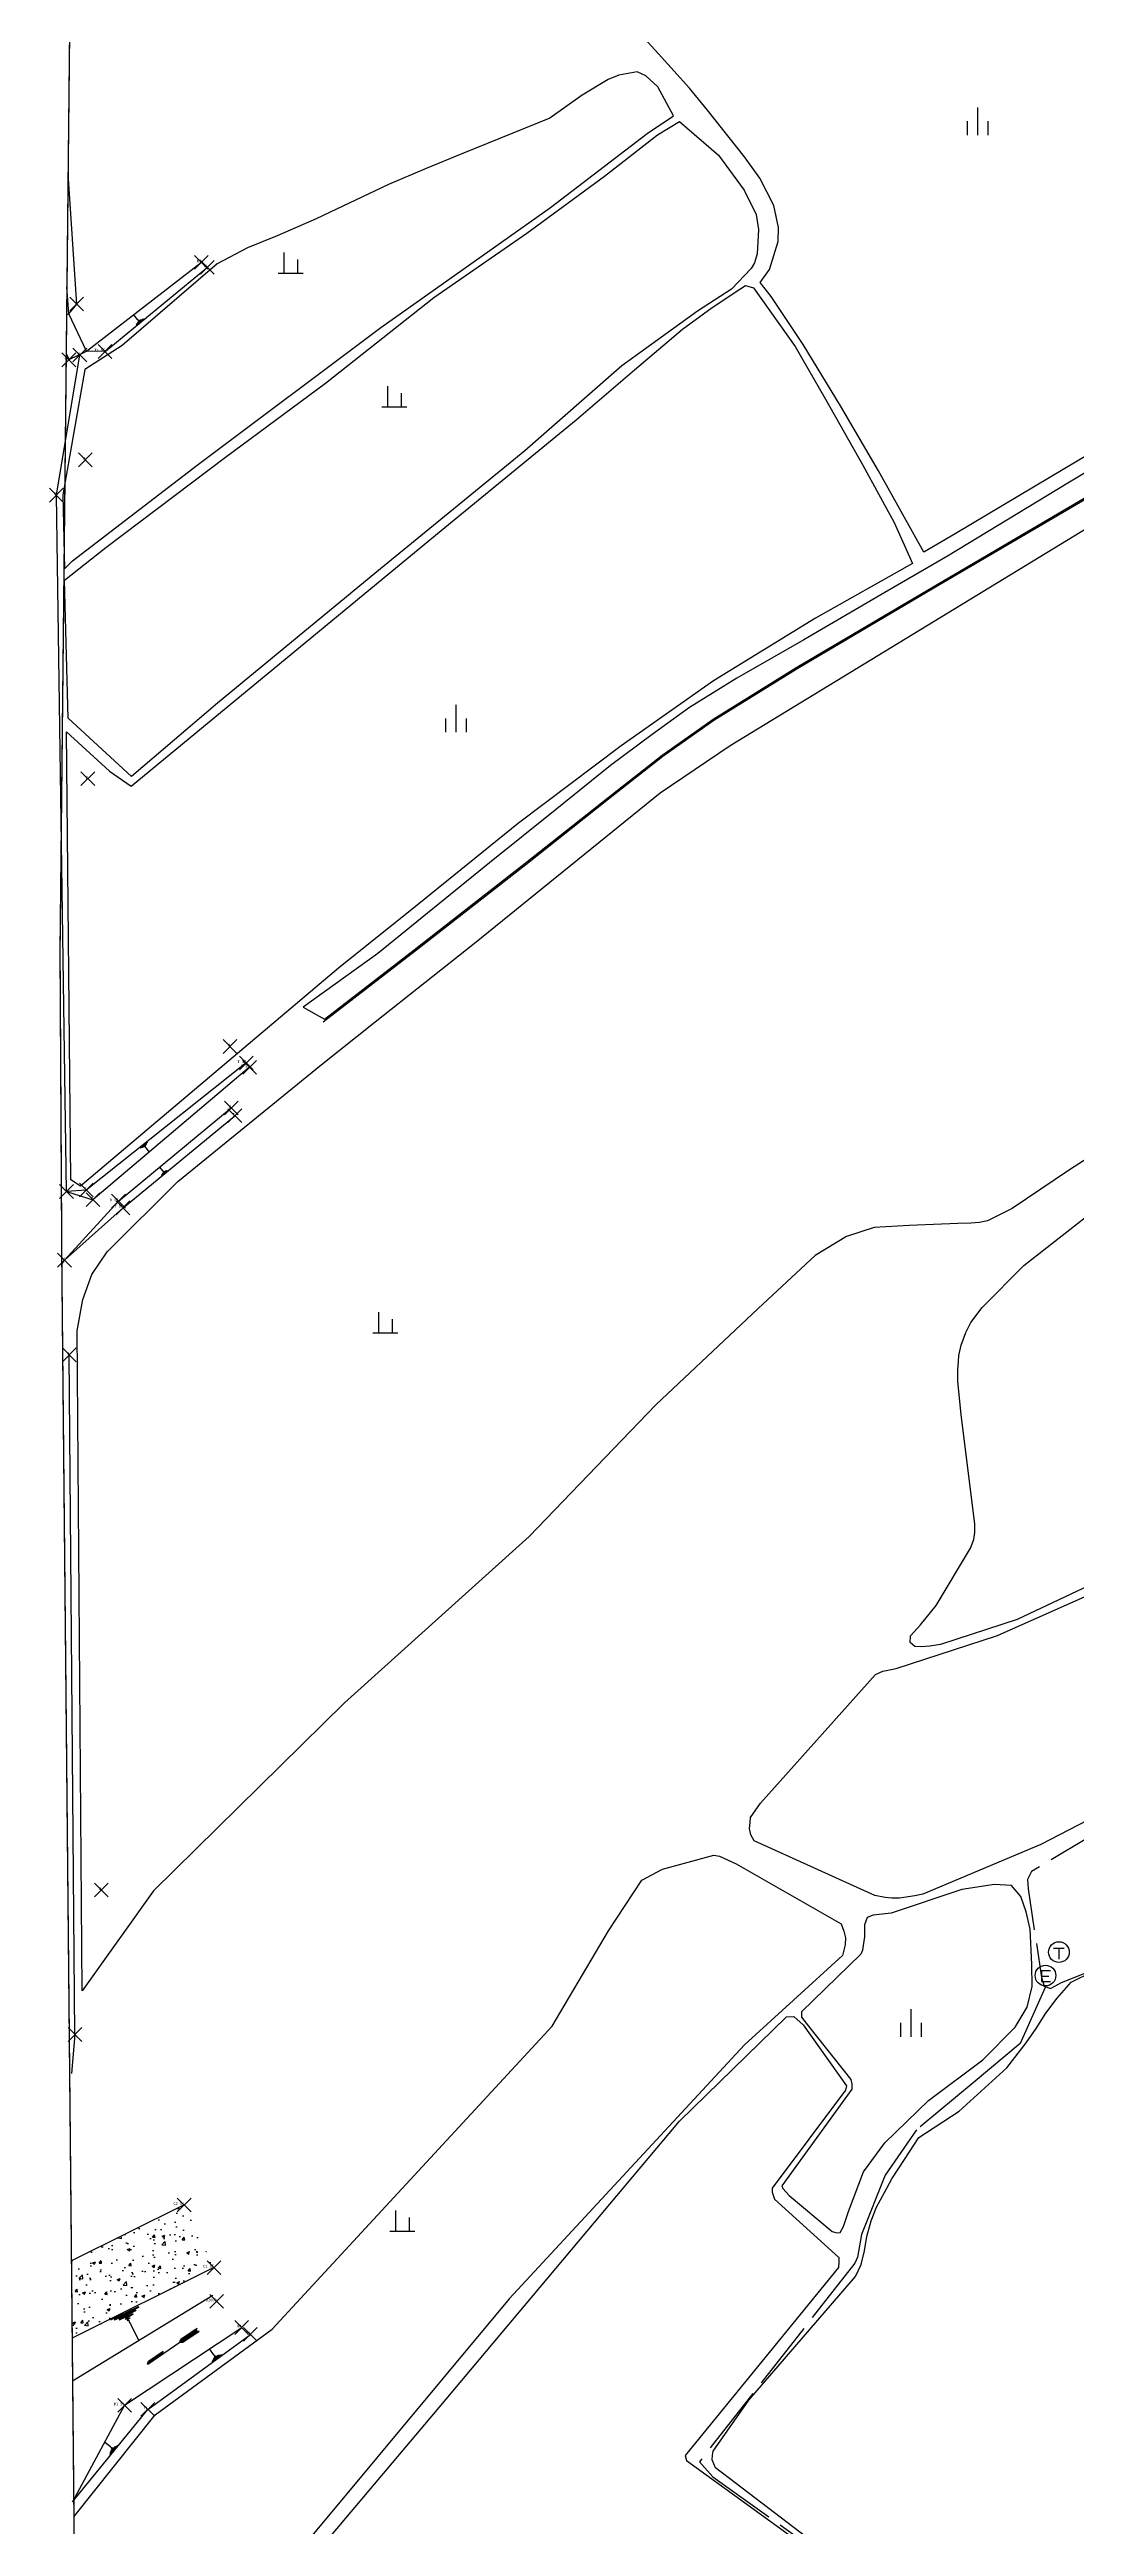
# Model space of a CAD drawing. Header units: millimetres. Extents: x 209513 to 211421, y 268482 to 269727.
# Drawn here: x 211231.8 to 211306.3, y 269090.7 to 269270.3 of the extents above; entities that cross this region are included whole.
import ezdxf
from ezdxf.enums import TextEntityAlignment as Align

# ---------------------------------------------------------------- set-up
doc = ezdxf.new("R2010")
doc.units = ezdxf.units.MM
doc.header["$MEASUREMENT"] = 0
doc.header["$PDMODE"] = 3
doc.header["$PDSIZE"] = 0.5
doc.linetypes.add('AAA005', pattern=[4, 3, -1])
doc.linetypes.add('AD0023', pattern=[6, 5, -1])
doc.layers.get('0').update_dxf_attribs({"linetype": 'CONTINUOUS'})
doc.layers.add('00-구역계', color=8, linetype='CONTINUOUS', plot=False)
for name, color, linetype in [('SYMBOL', 8, 'CONTINUOUS'), ('비탈면', 8, 'CONTINUOUS'), ('심볼', 8, 'CONTINUOUS'), ('측구', 8, 'CONTINUOUS'), ('콘크리트포장', 8, 'CONTINUOUS'), ('현황', 8, 'CONTINUOUS'), ('현황-height', 8, 'CONTINUOUS'), ('현황1', 8, 'CONTINUOUS')]:
    doc.layers.add(name, color=color, linetype=linetype)
doc.layers.add('측점', color=8, linetype='CONTINUOUS', lineweight=0)
doc.layers.get('0').off()
doc.styles.add('txt', font='TXT', dxfattribs={"height": 0.2})

# ---------------------------------------------------------------- blocks, each defined once
blk = doc.blocks.new('DAA001')
at = {"layer": '현황-height'}
for points in [[(-0.493063, 1.00641), (-0.493063, -0.49359)], [(0.506937, 0.50641), (0.506937, -0.49359)], [(-0.8930629999999999, -0.49359), (0.9069370000000001, -0.49359)]]:
    blk.add_lwpolyline(points, dxfattribs=at)
blk = doc.blocks.new('DAA002')
at = {"layer": '현황-height'}
for points in [[(-0.75, 0), (-0.75, -1)], [(0, 1), (0, -1)], [(0.75, 0), (0.75, -1)]]:
    blk.add_lwpolyline(points, dxfattribs=at)
blk = doc.blocks.new('AZ0203')
at = {"layer": '현황-height'}
for points in [[(-0.4021091754559984, 0.2756410255335684), (0.3930630086258651, 0.2756410255335684)], [(-0.004523083415066687, 0.2756410255335684), (-0.004523083415066687, -0.5064102595266053)]]:
    blk.add_lwpolyline(points, dxfattribs=at)
blk.add_circle((0, 0), 0.75, dxfattribs=at)
blk = doc.blocks.new('AZ0202')
at = {"layer": '현황-height'}
for points in [[(-0.2950207600387502, 0.3782051360497327), (0.3696551049048793, 0.3782051360497327)], [(-0.2950207600387502, 0.3782051360497327), (-0.2950207600387502, -0.4423076852153125)], [(-0.2950207600387502, -0.03205127458278945), (0.2414015240673919, -0.03205127458278945)], [(-0.2950207600387502, -0.4423076852153125), (0.3696551049048793, -0.4423076852153125)]]:
    blk.add_lwpolyline(points, dxfattribs=at)
blk.add_circle((0, 0), 0.75, dxfattribs=at)
blk = doc.blocks.new('수로확정')
at = {"color": 211}
for p, q in [((2.787867417634487, 12.14469952409638), (1.344052492594841, 8.649185912892392)), ((1.786441861993353, 10.76799060893484), (1.966740445997289, 10.15672969769665)), ((1.877678191501644, 10.98887614748509), (2.057976776179231, 10.37761523396318)), ((1.968914521578228, 11.20976168410903), (2.149213106361117, 10.59850077022995)), ((2.060150851654782, 11.43064722073299), (2.240449436543059, 10.81938630649648)), ((2.151387181731224, 11.65153275735685), (2.331685766724917, 11.04027184276313)), ((2.242623511807778, 11.87241829398076), (2.422922096906859, 11.26115737902975)), ((2.333859841884362, 12.09330383060492), (2.514158427088859, 11.4820429152966)), ((2.42509617196086, 12.31418936722878), (2.605394757270716, 11.70292845156314)), ((2.516332502037443, 12.53507490385275), (2.696631087452658, 11.92381398782985)), ((2.598528241929046, 12.73407293565589), (2.615487002324755, 12.72911570420092)), ((2.615487002324784, 12.72911570420098), (2.787867417634516, 12.14469952409641)), ((1.163753909283969, 9.260446821691062), (1.344052492594841, 8.649185912892364)), ((1.252709331128699, 9.47581021976896), (1.433007914503008, 8.864549310705883)), ((1.341664752915221, 9.691173617963273), (1.521963336452899, 9.07991270862044)), ((1.430620174759952, 9.906537016157586), (1.610918758338869, 9.295276106380214)), ((1.519575596546474, 10.1219004143519), (1.699874180261304, 9.510639504228266)), ((1.608531018332997, 10.33726381254621), (1.788829602208097, 9.726002902135178)), ((1.697486440177727, 10.55262721074052), (1.877785024136386, 9.941366299997412)), ((-1.155670744395337, 4.6928276734956), (-2.767536701842658, 0.7904581273861027)), ((-2.189214691993129, 1.142822326978262), (-2.76644628609256, 0.7900077329273927)), ((-2.094505595676765, 1.372115521228466), (-2.672329075089237, 1.01893915608764)), ((-1.999796499331296, 1.6014087157115), (-2.578211864056811, 1.247870579247888)), ((-1.905087402985828, 1.830701909961704), (-2.484094653082593, 1.476802002408135)), ((-1.810378306684015, 2.059995104328323), (-2.389977442108375, 1.705733425568383)), ((-1.715669210338547, 2.289288298811357), (-2.295860231032293, 1.93466484872863)), ((-1.620960114036734, 2.518581493177976), (-2.201743020072627, 2.163596271888878)), ((-2.189214685663046, 1.142822326454393), (-2.029219147946151, 0.4854975370132024)), ((-1.526251017691266, 2.747874687544595), (-2.107625809069305, 2.39252769493271)), ((-2.094505589303026, 1.372115520821012), (-1.934345994341584, 0.7141167196119795)), ((-0.4162627826184462, 4.387416694549444), (-2.028128740791914, 0.4850471466816657)), ((-1.431541921374901, 2.977167881794799), (-2.013508598095086, 2.621459118092957)), ((-1.999796493001213, 1.601408715187631), (-1.839472840795224, 0.9427359022107566)), ((-1.336832825073088, 3.206461076277833), (-1.91939138706266, 2.850390541253205)), ((-1.9050873966994, 1.830701909612458), (-1.744599687307073, 1.171355084809534)), ((-1.24212372872762, 3.435754270644452), (-1.825274176044786, 3.079321964413452)), ((-1.81037830033938, 2.059995103979077), (-1.649726533760713, 1.399974267350103)), ((-1.147414632382151, 3.665047465011071), (-1.726353762833583, 3.311189193356626)), ((-1.715669204037567, 2.289288298345696), (-1.554853380156146, 1.62859344994888)), ((-1.052705536065787, 3.89434065937769), (-1.631644666144695, 3.540482387961617)), ((-1.620960107677547, 2.518581492712315), (-1.459980226609787, 1.857212632547657)), ((-0.9579964397203184, 4.123633853744309), (-1.536935569470614, 3.769775582530968)), ((-1.526251011375734, 2.747874687078934), (-1.365107073121635, 2.085831815146435)), ((-0.8632873434185058, 4.352927048110928), (-1.448805332075153, 3.995047657054442)), ((-1.431541915073922, 2.977167881387345), (-1.270233919517068, 2.314450997687004)), ((-0.7685782470439335, 4.582220242477547), (-1.347517376093066, 4.228361971740469)), ((-1.336832818713901, 3.206461075753964), (-1.175360765970709, 2.543070180285781)), ((-0.6738691507275689, 4.811513436844166), (-1.252808279458094, 4.457655166215091)), ((-1.242123722353881, 3.435754270120583), (-1.081654895955381, 2.77648502413939)), ((-0.5767316121537931, 5.046685946270685), (-1.155670744395337, 4.692827673495543)), ((-1.147414626110276, 3.665047464487202), (-0.9869457995744426, 3.005778217998824)), ((-1.052705529750256, 3.894340658853821), (-0.8922367031026965, 3.235071412078327)), ((-0.9579964333902353, 4.12363385322044), (-0.7975276066848949, 3.464364606027203)), ((-0.8632873370884226, 4.352927047645267), (-0.7028185102672353, 3.693657799975483)), ((-0.7685782407284023, 4.582220242011886), (-0.6081094138405376, 3.922950993945818)), ((-0.6738691444265896, 4.811513436378505), (-0.5134003174141526, 4.152244187915244)), ((-0.57673161106527, 5.046685948906003), (-0.4162627826184178, 4.387416694549472))]:
    blk.add_line(p, q, dxfattribs=at)
at = {"layer": '심볼', "color": 211}
blk.add_line((2.598528241929102, 12.73407293565592), (-0.5767316121537647, 5.046685946270713), dxfattribs=at)
blk = doc.blocks.new('CESLOPE')
blk.add_lwpolyline([(0.0219099872498381, -0.476706096841336), (0.0309195648751633, 0.412593966181673), (0.0326878254462744, 0.448970045795621), (0.0489002414489554, 0.458589777796161), (0.0568743428218668, 0.445906883004304), (0.058116675368834, -0.35576488401068), (0.0623059694347263, -0.372308033081783), (0.0729467304810796, -0.377953472122345), (0.0807388589829579, -0.368763072696903), (0.088558980061396, 0.316749499399296), (0.0974464859742135, 0.338925736430275), (0.101890237012038, 0.338925736430275), (0.115221493962681, 0.321184746805492), (0.117384544832505, -0.234402538804999), (0.128528700596757, -0.2455253687141), (0.141264881902044, -0.23758049098974), (0.149735457357808, 0.184903623688103), (0.161412469092729, 0.204328064803195), (0.171792034652974, 0.195263324886154), (0.179373430730239, -0.0364621554857138), (0.184464088869404, -0.0617741348852893), (0.19872788885544, -0.0676446293614939), (0.202962032006989, -0.0584522430872311), (0.216451650881579, 0.0554300806979928), (0.228363823440616, 0.0654198845664459), (0.237272238897453, 0.0565793599755112), (0.248068702542636, -0.0157886051464483), (0.252956908005732, -0.0323032093790048), (0.26570070120395, -0.0265487209662146), (0.275503618492105, 0.00500501804820508), (0.2961817314316, 0.0105733588565281), (0.315596560520662, -0.00195540659345295), (0.337904199863003, -0.00454671067623963), (0.351851744322192, -0.00733088199289833), (0.400668142255018, 0), (0.978149387425214, 0)])

msp = doc.modelspace()

# ---------------------------------------------------------------- hatches: boundary and pattern name
at = {"layer": '콘크리트포장'}
h = msp.add_hatch(dxfattribs=at)
h.set_pattern_fill('AR-CONC', color=256, scale=0.3)
h.set_pattern_definition([(50, (0, 0), (2.15178054780226, -0.1882564049477853), [0.225, -2.475]), (355, (0, 0), (-0.4162540008389999, 2.256576401100035), [0.18, -1.98]), (100.45144446, (0.179315043, -0.015688032), (1.735526540181336, 2.068319972905888), [0.191220576, -2.103426336]), (46.18420000000001, (0, 0.6), (3.201723992014717, -0.4965578423792296), [0.3375, -3.7125]), (96.63563549, (0.266810235, 0.558620079), (2.803985837022684, 2.922355802323651), [0.286831026, -3.155141279999999]), (351.1841639899999, (0, 0.6), (2.803985835164319, 2.92235580080997), [0.27, -2.970000003]), (21, (0.3, 0.45), (1.790721156355385, -1.207856671996016), [0.225, -2.475]), (326.0000000000001, (0.3, 0.45), (0.7299459957647452, 2.175450135140559), [0.18, -1.98]), (71.45144474, (0.449226762, 0.349345278), (2.520667130189913, 0.9675934584190614), [0.19122057, -2.103426336]), (37.50000000000001, (0, 0), (0.036479565951872, 0.9986815614939344), [0, -1.956, 0, -2.01, 0, -1.9875]), (7.499999999999999, (0, 0), (0.7892086123264458, 1.183235135647081), [0, -1.146, 0, -1.911, 0, -0.7575]), (327.5, (-0.6689999999999999, 0), (1.601467308517227, -0.06766461520313939), [0, -0.75, 0, -2.34, 0, -3.105]), (317.5, (-0.969, 0), (1.749558508027159, 0.3003149469969529), [0, -0.975, 0, -1.554, 0, -2.205])])
h.paths.add_polyline_path([(211233.4353631889, 269109.9642823915), (211233.489919083, 269104.342196935), (211243.768, 269109.469), (211241.6120004384, 269114.011999902)])

# ---------------------------------------------------------------- linework, layer by layer
at = {"layer": '00-구역계', "ltscale": 16, "const_width": 0.1, "flags": 128}
msp.add_lwpolyline([(211235.082, 269441.597), (211232.604, 269204.945), (211232.735, 269182.138), (211233.603, 269092.689), (211235.502, 268890.579)], dxfattribs=at)
at = {"layer": '측구', "extrusion": (3.7309956192e-06, -0.0004463339346744, 0.9999999003860444)}
msp.add_line((211233.687, 269126.3739999998, 18.8950003534553), (211233.2750000494, 269175.6609997192, 18.91700035332987), dxfattribs=at)
at = {"layer": '측구'}
msp.add_line((211233.687, 269126.374, 18.895), (211233.4358592953, 269123.554138932, 18.098), dxfattribs=at)
at = {"layer": '측구', "extrusion": (0.0096229137232471, 0.0030108163331532, 0.999949165966192), "elevation": 2862.046834999999}
for points in [[(211223.112709, 269180.1089660001), (211222.3811380001, 269230.6091950001), (211224.082511, 269240.7822410001)], [(211223.0912254643, 269240.3111564059), (211223.1635199348, 269240.7434278555)]]:
    msp.add_lwpolyline(points, dxfattribs=at)
at = {"layer": '측구', "extrusion": (0.0133036738381014, 0.0190864951268246, 0.9997293223498964), "elevation": 7966.721833000001}
msp.add_lwpolyline([(-19366.88616600004, -341525.7058495465), (-19366.88616600004, -341526.0410970002)], dxfattribs=at)
at = {"layer": '측점'}
for p in [(211242.861, 269254.898, 18.041), (211243.285, 269254.526, 18.545), (211233.818, 269251.868, 17.965), (211233.243, 269247.826, 19.186), (211234.043, 269248.179, 18.704), (211235.867, 269248.428, 18.615), (211234.434, 269240.569, 18.402), (211232.342, 269238.006, 18.751), (211234.617, 269217.455, 18.554), (211244.941, 269198.024, 19.013), (211246.112, 269196.831, 19.116), (211246.353, 269196.516, 18.485), (211245.029, 269193.566, 18.517), (211245.283, 269193.007, 19.127), (211233.075, 269187.506, 18.896), (211234.51, 269187.618, 19.11), (211234.991, 269186.911, 18.549), (211236.846, 269186.807, 18.615), (211237.173, 269186.326, 18.983), (211232.926, 269182.526, 18.802), (211233.275, 269175.661, 18.917), (211235.595, 269136.845, 18.697), (211233.687, 269126.374, 18.895), (211241.612, 269114.012, 19.86), (211243.768, 269109.469, 19.887), (211243.973, 269107.021, 17.903), (211245.787, 269105.125, 17.937), (211246.416, 269104.623, 18.691), (211237.286, 269099.484, 17.863), (211238.972, 269099.188, 18.928)]:
    msp.add_point(p, dxfattribs=at)
at = {"layer": '콘크리트포장', "extrusion": (0.0125629230773472, -0.0119036291471531, 0.999850227072475), "elevation": -529.7642490000005}
msp.add_lwpolyline([(211224.6896440001, 269126.7737040002), (211216.5129667452, 269122.7256996672)], dxfattribs=at)
at = {"layer": '콘크리트포장', "extrusion": (0.0001059348878758, 5.28413142923e-05, 0.9999999929927976), "elevation": 56.48518300000003}
msp.add_lwpolyline([(211243.7647080001, 269109.4663910001), (211233.4866269593, 269104.3395879092)], dxfattribs=at)
at = {"layer": '현황', "extrusion": (0.0079163892898704, -0.0027856418200111, 0.9999647848700782)}
msp.add_line((211233.233, 269251.167, 19.216), (211233.1083475311, 269253.1107998076, 19.16999727903201), dxfattribs=at)
at = {"layer": '현황'}
for p, q in [((211233.233, 269251.167, 19.216), (211233.818, 269251.868, 17.965)), ((211235.867, 269248.428, 18.615), (211234.5310005601, 269248.442000233, 19.19)), ((211236.846, 269186.807, 18.615), (211232.926, 269182.526, 18.802)), ((211234.51, 269187.618, 19.11), (211233.075, 269187.506, 18.896)), ((211233.075, 269187.506, 18.896), (211234.991, 269186.911, 18.549)), ((211232.926, 269182.526, 18.802), (211237.173, 269186.326, 18.983)), ((211243.6946075967, 269107.4363283879, 17.903), (211233.5202164579, 269101.2199966058, 17.99440016167334)), ((211237.286, 269099.484, 17.863), (211233.497, 269092.49, 17.86))]:
    msp.add_line(p, q, dxfattribs=at)
at = {"layer": '현황', "extrusion": (0.1117683178646487, -0.1100158393916142, 0.9876256164178132)}
for p, q in [((211238.9720003514, 269099.1879998122, 18.92799979412575), (211246.4159996798, 269104.6230000862, 18.69099990065479)), ((211233.497, 269092.49, 18.816), (211238.9720003514, 269099.1879998122, 18.92799979412575))]:
    msp.add_line(p, q, dxfattribs=at)
at = {"layer": '현황', "linetype": 'Continuous'}
for points in [[(211314.677419783, 269270.510338604), (211321.444312496, 269256.647227223), (211324.28327719, 269251.782184826), (211324.156269148, 269251.036182784), (211323.988265518, 269250.751182945), (211316.406186641, 269246.423224838), (211304.485059448, 269239.351288506), (211297.525984776, 269235.21032499), (211295.258960543, 269233.875336836), (211291.975004493, 269239.770387904), (211289.210039085, 269244.484430053), (211286.504071472, 269248.943470829), (211284.178095798, 269252.422504477), (211283.388102364, 269253.43551519), (211284.080115024, 269254.365513812), (211284.702138524, 269256.398517831), (211284.715148886, 269257.415522203), (211284.371163532, 269259.019531997), (211283.362178913, 269261.000548768), (211282.257189356, 269262.537564373), (211279.573211244, 269265.922600844), (211278.273221458, 269267.521618382), (211276.017236285, 269270.007647604), (211275.009243101, 269271.135660767)], [(211232.9231141858, 269232.6662074144), (211233.510660687, 269233.251812775), (211242.557775076, 269240.189775531), (211255.884940272, 269250.170717719), (211268.175086566, 269258.868660212), (211275.206174003, 269264.248628348), (211277.107195833, 269265.529618854), (211275.970211864, 269267.625637333), (211275.109215923, 269268.416647788), (211274.467216069, 269268.722654318), (211273.142207299, 269268.462663798), (211272.359200445, 269268.144668657), (211270.468180177, 269267.012678737), (211268.125152375, 269265.348689989), (211261.753096402, 269262.759729158), (211259.156073507, 269261.699745023), (211256.433049017, 269260.543761403), (211251.19299916, 269258.058791567), (211248.351973289, 269256.828808384), (211246.195954189, 269255.948821361), (211244.011932145, 269254.796833243), (211244.011932145, 269254.796833243), (211244.011932145, 269254.796833243), (211237.1124616503, 269248.8749698123), (211234.4077293765, 269247.1259441028), (211232.8190835565, 269238.0250932136), (211232.9231141858, 269232.6662074144)], [(211232.9188960464, 269231.8446834441), (211235.926682085, 269234.212798653), (211244.60379068, 269240.766762282), (211251.863880027, 269246.134730609), (211259.725980594, 269252.352697463), (211266.46705968, 269257.012665365), (211272.101128106, 269261.153639259), (211275.935176417, 269264.153622091), (211277.534193593, 269265.114613584), (211280.366182001, 269262.678580102), (211282.23116484, 269260.131553945), (211283.107151029, 269258.366539177), (211283.261140697, 269257.276533142), (211283.185122588, 269255.524526016), (211282.991114839, 269254.849524574), (211282.730109525, 269254.445524858), (211281.302087576, 269252.939529503), (211278.845060039, 269251.35954191), (211273.350994027, 269247.401567518), (211266.327898058, 269241.228594676), (211255.593757428, 269232.446637864), (211244.031604579, 269222.930682421), (211237.795519718, 269217.596704754), (211233.2024068943, 269221.8425533261), (211232.9188960464, 269231.8446834441)], [(211233.0806600423, 269220.8555101979), (211236.197516007, 269217.982718787), (211237.758512461, 269216.909701753), (211260.25781023, 269235.441615511), (211270.049938475, 269243.470575716), (211274.275995417, 269247.110558938), (211277.768041611, 269250.042544547), (211279.921067798, 269251.627534603), (211281.913090625, 269252.958524754), (211282.330095153, 269253.212522578), (211282.906096217, 269253.05151731), (211285.939067369, 269248.800474653), (211288.124038882, 269244.970440694), (211290.830003327, 269240.191398671), (211293.123972017, 269236.016362672), (211294.45194836, 269233.04833952), (211287.40287475, 269229.086376796), (211280.006793466, 269224.552413752), (211273.30671344, 269219.838444036), (211265.855620376, 269214.224475429), (211258.517524108, 269208.274503746), (211252.805449542, 269203.701525572), (211234.0801311409, 269187.8998449471), (211233.3981563097, 269188.3469840131), (211233.0806600423, 269220.8555101979)], [(211250.248389188, 269200.883150599), (211251.79947588, 269200.018035945), (211258.293128929, 269205.039451514), (211266.337803989, 269211.311085512), (211272.331686294, 269216.058907478), (211276.274984855, 269219.16466134), (211279.979588089, 269221.768849603), (211286.06204451, 269225.545924602), (211295.931280444, 269231.367540812), (211309.949167501, 269239.570727807), (211319.277278392, 269245.447314258), (211323.20386359, 269247.621362333), (211326.78127, 269249.285701952), (211326.557687666, 269250.861773118)], [(211326.557687666, 269250.861773118), (211322.048230881, 269248.194187772), (211314.737157416, 269244.289229077), (211305.705060485, 269238.880276997), (211296.972965764, 269233.585322294), (211292.437917724, 269230.963346082), (211286.56685493, 269227.522376389), (211281.69080333, 269224.730401602), (211278.271765429, 269222.609418426), (211275.56173256, 269220.65343045), (211272.53369502, 269218.393443444), (211268.52164285, 269215.167459444), (211263.761581002, 269211.357478238), (211255.649474388, 269204.776509186), (211250.248389188, 269200.883150599)], [(211255.4693815898, 269199.8131103261), (211262.662016048, 269205.517959833), (211276.132192256, 269216.417907152), (211281.222251669, 269219.857883622), (211307.722541186, 269236.007749159), (211324.172714545, 269245.557660286), (211324.452715665, 269245.537658006), (211324.862715898, 269245.367654096), (211325.912712463, 269244.527642437), (211332.492695112, 269239.667571322), (211334.182694655, 269238.817554735), (211335.952685244, 269237.027533799), (211339.702658863, 269232.577487008), (211342.022631732, 269228.727453874), (211344.592594075, 269223.687414297), (211346.642551939, 269218.43737808), (211348.552491898, 269211.437336297), (211348.332488464, 269211.19733703), (211344.312459903, 269210.277363864), (211341.232434876, 269209.257383142), (211337.492398782, 269207.447404209), (211334.022360764, 269205.317421854), (211329.362307937, 269202.287444678), (211325.8718887785, 269199.9036059915)], [(211251.70300223, 269199.8082690069), (211258.354489419, 269204.960489688), (211266.399592486, 269211.232457687), (211272.393669796, 269215.980433654), (211276.334720326, 269219.084417524), (211280.034764508, 269221.685400811), (211286.113831889, 269225.460370828), (211295.981937813, 269231.281320048), (211310.00108689, 269239.485246042)], [(211312.132123947, 269193.137519284), (211305.832047549, 269189.087539815), (211301.661995515, 269186.277552642), (211299.891976837, 269185.387560105), (211299.291972557, 269185.267563833), (211298.6619688, 269185.207568182), (211297.7219641, 269185.197575196), (211294.19194517, 269185.047600799), (211291.651930962, 269184.887618881), (211289.651914091, 269184.257629816), (211287.381887216, 269182.857637755), (211283.251823733, 269179.017643799), (211275.831708851, 269172.047654454), (211266.631556005, 269162.487662178), (211253.23135432, 269150.427686447), (211239.381132481, 269136.787705114), (211234.2048635642, 269129.5397815937), (211233.8510862078, 269177.4143567229), (211234.2565347721, 269179.6841113346), (211234.9149058101, 269181.4805705338), (211236.0277058141, 269183.1341895319), (211241.15172206, 269188.22802064), (211251.541868412, 269196.697996977), (211255.4693815898, 269199.8131103261)], [(211308.961732044, 269159.73732206), (211302.041661332, 269156.467353186), (211296.461613511, 269154.647383761), (211295.701608441, 269154.527388772), (211295.081604956, 269154.487393241), (211294.621602929, 269154.507396882), (211294.281604649, 269154.807401448), (211294.291609995, 269155.27740446), (211295.021622586, 269156.077404148), (211296.151644015, 269157.487404804), (211298.641703096, 269161.647413214), (211298.891711309, 269162.267415394), (211298.97171756, 269162.787418212), (211298.961724163, 269163.377422171), (211297.98180911, 269171.337482011), (211297.721834895, 269173.737499777), (211297.741844465, 269174.577505155), (211297.781851428, 269175.177508798), (211297.801856372, 269175.607511477), (211297.971865656, 269176.357515129), (211298.321877853, 269177.287518607), (211298.671887682, 269178.0075207), (211299.491903862, 269179.087521619), (211302.521953045, 269182.137518858), (211307.522021533, 269186.047507004)], [(211318.001638581, 269147.517172012), (211303.741485691, 269140.147232511), (211295.181403285, 269136.557274635), (211294.601399091, 269136.437278306), (211293.501391784, 269136.267285648), (211292.94138904, 269136.267289955), (211292.451387204, 269136.317294051), (211291.721385203, 269136.457300582), (211282.951386788, 269140.407393819), (211282.721390739, 269140.857398524), (211282.611395275, 269141.307402308), (211282.661400592, 269141.757404863), (211282.681404753, 269142.117407061), (211283.411419945, 269143.147408191), (211291.751566107, 269152.487405529), (211292.301571502, 269152.727402903), (211293.251578408, 269152.927396961), (211300.61164126, 269155.307356444), (211310.021734524, 269159.497312401)], [(211233.6151734446, 269091.3933839481), (211239.5162651975, 269098.7917136507), (211247.9875761573, 269104.9950749624), (211268.293774066, 269126.975708694), (211272.3945099668, 269133.9010494374), (211274.811314763, 269137.557437759), (211276.311331251, 269138.367431505), (211280.041360916, 269139.377409438), (211280.441361972, 269139.297405844), (211281.651361697, 269138.747392961), (211289.261350035, 269134.407306064), (211289.471345086, 269133.877300975), (211289.591340037, 269133.377296772), (211289.551334202, 269132.877293804), (211289.361324587, 269132.107290222), (211282.25121654, 269125.617302608), (211265.180924978, 269107.197315181), (211246.060571761, 269084.227316681), (211238.16041422, 269073.717311619), (211237.950407874, 269073.247310274), (211237.44040051, 269072.817311553), (211233.8074414416, 269070.9303587393)], [(211289.640825287, 269087.706997069), (211280.14086025, 269094.947118837), (211279.910865551, 269095.517124354), (211279.930869484, 269095.857126414), (211279.980873002, 269096.147127915), (211282.560927407, 269099.847131906), (211290.301066684, 269108.827130353), (211290.711078396, 269109.687132802), (211290.961090896, 269110.687137417), (211291.121103296, 269111.717142928), (211291.451117658, 269112.847147777), (211291.831130797, 269113.847151387), (211292.411145712, 269114.917153907), (211292.951159635, 269115.917156282), (211293.871179707, 269117.29715821), (211294.911202963, 269118.907160728), (211297.821238772, 269120.817150757), (211301.291291299, 269123.967144665), (211302.681318519, 269125.777145861), (211303.421333869, 269126.817147006), (211304.111349764, 269127.927149007), (211304.931365843, 269128.997149743), (211305.951383918, 269130.157149543), (211307.511400357, 269130.937142672)], [(211243.830513367, 269080.027307298), (211260.110811152, 269099.317303747), (211277.551131115, 269120.087302881), (211285.311254551, 269127.657292314), (211285.831257215, 269127.667288365), (211286.501253731, 269127.067279269), (211289.661219384, 269122.647225906), (211289.58121538, 269122.327224428), (211284.271109267, 269115.227219087), (211284.261105831, 269114.927217204), (211284.421101092, 269114.43721276), (211289.091076306, 269110.207148807), (211289.091072697, 269109.887146709), (211289.071067865, 269109.467144112), (211277.96085969, 269095.847141755), (211278.050855846, 269095.467138574), (211288.830820854, 269087.667003164)]]:
    msp.add_lwpolyline(points, dxfattribs=at)
at = {"layer": '현황', "extrusion": (0.017578377783426, -0.0151950308770353, 0.99973001939081), "elevation": -360.1824450000011}
msp.add_lwpolyline([(341835.3987620001, 16270.37285400009), (341842.1408597201, 16277.02705339383)], dxfattribs=at)
at = {"layer": '현황', "extrusion": (0.0078744553795618, 0.006102939247353, 0.9999503723110554), "elevation": 3324.708872}
msp.add_lwpolyline([(211227.8387470001, 269233.1654620001), (211236.1693160001, 269239.621582)], dxfattribs=at)
at = {"layer": '현황', "extrusion": (0.0056309846582645, 0.0046289760644509, 0.9999734319432558), "elevation": 2454.424960000001}
msp.add_lwpolyline([(211232.4131480001, 269239.9511000001), (211239.831424, 269246.049165)], dxfattribs=at)
at = {"layer": '현황', "elevation": 19.19, "flags": 128}
for points in [[(211234.5310005601, 269248.442000233), (211233.2330001273, 269251.1670004541), (211233.087266998, 269251.0975833766)], [(211233.0577572343, 269248.2793652208), (211233.2670644712, 269247.8399491029), (211234.5310001273, 269248.4420004541)]]:
    msp.add_lwpolyline(points, dxfattribs=at)
at = {"layer": '현황', "extrusion": (-0.0003171594830027, -0.0002518522941651, 0.9999999179901388), "elevation": -115.680549}
msp.add_lwpolyline([(211246.1074380001, 269196.810403), (211234.5054370001, 269187.597403)], dxfattribs=at)
at = {"layer": '현황', "extrusion": (0.003285103954651399, 0.002777101169197999, 0.9999907478577506), "elevation": 1460.037018}
msp.add_lwpolyline([(211245.152387, 269193.499381), (211233.790238, 269183.8943440001)], dxfattribs=at)
at = {"layer": '현황', "extrusion": (0.0071187869732787, 0.0058799805880961, 0.9999573734416446), "elevation": 3105.177514}
msp.add_lwpolyline([(211231.3607900001, 269173.2018770001), (211239.544281, 269179.9609940003)], dxfattribs=at)
at = {"layer": '현황', "extrusion": (-0.0105765145458752, -0.008712909208507, 0.9999061068686326), "elevation": -4560.567834000002}
msp.add_lwpolyline([(211225.557778, 269156.8068710002), (211233.6688480001, 269163.4881250002)], dxfattribs=at)
at = {"layer": '현황', "color": 8, "linetype": 'AAA005'}
msp.add_lwpolyline([(211307.081507012, 269140.587209776), (211303.071460315, 269138.187224724), (211302.791452519, 269137.617223116), (211302.821445002, 269136.9372184), (211303.811377374, 269130.50716835), (211303.981371108, 269129.877162882), (211304.441371331, 269129.697158146), (211305.251380374, 269130.147154872), (211309.091416216, 269131.657135259), (211310.601426543, 269131.917125346), (211311.811434052, 269132.05711695), (211316.581452584, 269131.627077349), (211317.491460314, 269131.917072264), (211317.701464834, 269132.227072705), (211317.301476508, 269133.437083827), (211313.974391057, 269142.564809986)], dxfattribs=at)
at = {"layer": '현황', "linetype": 'Continuous'}
msp.add_lwpolyline([(211285.501109323, 269114.69720608), (211288.621095088, 269112.077164709), (211288.96109574, 269111.987161478), (211289.201097144, 269112.007159743), (211289.44110317, 269112.437160698), (211289.791117292, 269113.53716519), (211290.891155052, 269116.407175471), (211292.44118645, 269118.517177302), (211295.601236562, 269121.587173001), (211299.551289305, 269124.547161933), (211301.901327431, 269126.907159335), (211302.771347929, 269128.347162119), (211303.111366504, 269129.847169391), (211303.101384603, 269131.45718009), (211302.981412758, 269134.007197838), (211302.681425491, 269135.267208459), (211302.311436302, 269136.387218692), (211301.621441942, 269137.187229272), (211300.401436752, 269137.257239112), (211298.011420759, 269136.877254981), (211292.901376554, 269135.177283105), (211291.591368445, 269135.0272922), (211291.161364309, 269134.847294329), (211290.951357302, 269134.317292467), (211290.951347604, 269133.457286828), (211290.871340108, 269132.827283311), (211290.821336143, 269132.497281532), (211290.701332169, 269132.197280489), (211286.391263796, 269128.007286269), (211286.40125967, 269127.637283771), (211286.891254629, 269126.977275668), (211289.961226155, 269123.117226667), (211290.051222649, 269122.767223678), (211290.041218428, 269122.397221329), (211284.971114616, 269115.397214771), (211285.031112769, 269115.207213062)], close=True, dxfattribs=at)
at = {"layer": '현황', "extrusion": (-0.0060435224635767, -0.0040102941085797, 0.9999736963427563), "elevation": -2337.922828000001}
msp.add_lwpolyline([(211233.536226, 269092.272083), (211242.037518, 269097.9131289999)], dxfattribs=at)
at = {"layer": '현황1', "linetype": 'AD0023'}
msp.add_lwpolyline([(211304.071370533, 269129.787161591), (211302.261315894, 269125.727148774), (211298.841266883, 269122.867156361), (211294.731208171, 269119.447165672), (211292.451160113, 269116.177161866), (211290.741103238, 269111.877146929), (211290.461083254, 269110.227138285), (211290.251077151, 269109.777136968), (211278.990859563, 269095.387130701), (211279.960852034, 269094.297116005), (211289.240822645, 269087.646999816), (211289.420817442, 269087.106994866), (211289.410811752, 269086.606991667), (211282.470671503, 269077.196984694)], dxfattribs=at)

# ---------------------------------------------------------------- block references
at = {"layer": 'SYMBOL', "xscale": 0.3386880000446583, "yscale": 0.3386880000446583, "zscale": 0.3386880000446583, "rotation": 146.8272147093754}
msp.add_blockref('수로확정', (211242.0590925397, 269105.599537954), dxfattribs=at)
at = {"layer": '비탈면'}
for p, xscale, yscale, zscale, rotation in [((211238.4196812074, 269250.52644343, 18.5909116068905), 0.7514350972743379, 0.7514350972743379, 0.7514350972743379, 129.699370344748), ((211238.6523878056, 269190.9074167996, 19.11214205861005), 0.7039460537317621, 0.7039460537317621, 0.7039460537317621, 308.4723918166889), ((211240.2054595807, 269188.8241327752, 19.03684375942099), 0.5972935994987483, 0.5972935994987483, 0.5972935994987483, 128.8664926367098), ((211237.2789102464, 269106.2321812578, 19.88785869010573), 2.377924861520462, 2.377924861520462, 2.377924861520462, 296.5048034964901), ((211243.9900174624, 269102.8517460285, 18.76823761947162), 0.9229106361543835, 0.9229106361543835, 0.9229106361543835, 127.5239158752798), ((211236.5482970712, 269096.2228924016, 18.87841910900647), 0.9443697540002971, 0.9443697540002971, 0.9443697540002971, 139.9207993527106)]:
    msp.add_blockref('CESLOPE', p, dxfattribs=dict(at, xscale=xscale, yscale=yscale, zscale=zscale, rotation=rotation))
at = {"layer": '현황-height'}
for name, p in [('DAA002', (211299.148293873, 269265.125440555)), ('DAA001', (211249.325888938, 269254.597748196)), ('DAA001', (211256.848371885, 269244.90357176)), ('DAA002', (211261.306245956, 269221.812985823)), ('DAA001', (211256.1992876807, 269177.7492044939)), ('AZ0203', (211305.061404239, 269132.347170866)), ('DAA002', (211294.321293651, 269127.207219823)), ('DAA001', (211257.42758088, 269112.598489361))]:
    msp.add_blockref(name, p, dxfattribs=at)
at = {"layer": '현황-height', "color": 8}
msp.add_blockref('AZ0202', (211304.091380327, 269130.647167116), dxfattribs=at)

# ---------------------------------------------------------------- texts
at = {"layer": '측점', "style": 'txt'}
for s, p in [('B1', (211242.861, 269254.898, 18.041)), ('T1', (211243.285, 269254.526, 18.545)), ('C1', (211233.243, 269247.826, 19.186)), ('U', (211234.043, 269248.179, 18.704)), ('T1 ST', (211235.867, 269248.428, 18.615)), ('O', (211234.434, 269240.569, 18.402)), ('U', (211232.342, 269238.006, 18.751)), ('B', (211234.617, 269217.455, 18.554)), ('O', (211244.941, 269198.024, 19.013)), ('T ST', (211246.112, 269196.831, 19.116)), ('B ST', (211246.353, 269196.516, 18.485)), ('B', (211245.029, 269193.566, 18.517)), ('T', (211245.283, 269193.007, 19.127)), ('T', (211234.51, 269187.618, 19.11)), ('B', (211234.991, 269186.911, 18.549)), ('B ST', (211236.846, 269186.807, 18.615)), ('T ST', (211237.173, 269186.326, 18.983)), ('U', (211232.926, 269182.526, 18.802)), ('U', (211233.275, 269175.661, 18.917)), ('O', (211235.595, 269136.845, 18.697)), ('C2 ST', (211241.612, 269114.012, 19.86)), ('C1 ST', (211243.768, 269109.469, 19.887)), ('D1000', (211243.973, 269107.021, 17.903)), ('B1', (211245.787, 269105.125, 17.937)), ('T1', (211246.416, 269104.623, 18.691)), ('B1 ST', (211237.286, 269099.484, 17.863)), ('T1', (211238.972, 269099.188, 18.928))]:
    msp.add_text(s, height=0.2, dxfattribs=at).set_placement(p, align=Align.RIGHT)

doc.saveas('drawing.dxf')
